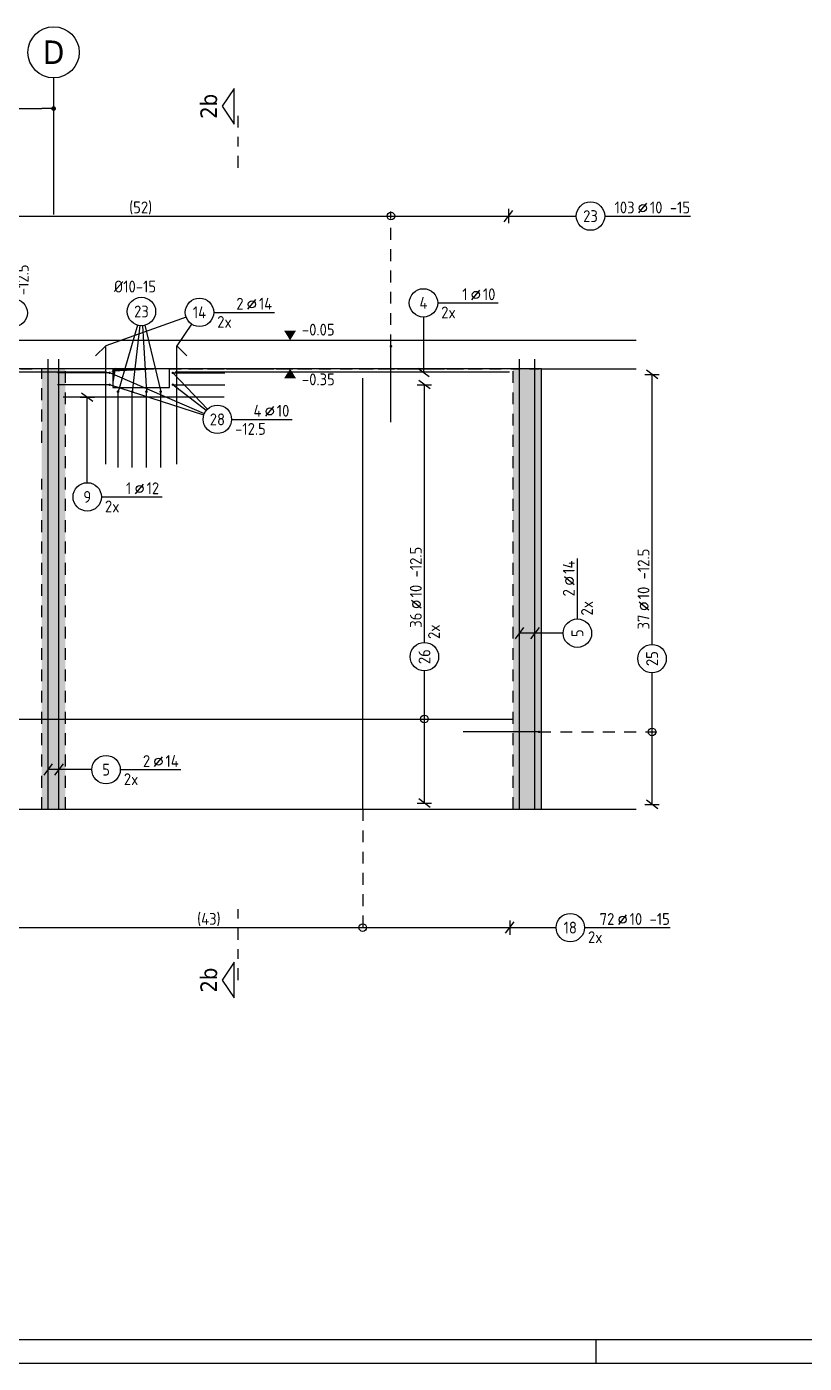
# Model space of a CAD drawing. Extents: x 40 to 141, y 46 to 89.
# Drawn here: x 55.4 to 63.6, y 46.05 to 60.17 of the extents above; entities that cross this region are included whole.
import ezdxf
from ezdxf.enums import TextEntityAlignment as Align

# ---------------------------------------------------------------- set-up
doc = ezdxf.new("R2010")
doc.units = 0
doc.header["$LTSCALE"] = 0.5
for name, pattern in [('AUSGEZOGEN', [1000.01, 1000, 0.01]), ('DASHDOTSMALL', [1.05, 0.5, -0.25, 0.05, -0.25]), ('DOT', [0.175, 0.05, -0.125]), ('HIDDEN', [0.375, 0.25, -0.125]), ('STRICHPUNKT2', [0.55, 0.25, -0.125, 0.05, -0.125]), ('VERDECKT', [0.375, 0.25, -0.125])]:
    doc.linetypes.add(name, pattern=pattern)
for name, color, linetype in [('ACHSEN', 7, 'Continuous'), ('AFU', 7, 'Continuous'), ('BETON', 7, 'Continuous'), ('DRUEBER', 7, 'Continuous'), ('grau_dunkel', 7, 'Continuous'), ('grau_mittel', 7, 'Continuous'), ('koten', 7, 'Continuous'), ('MASSE', 7, 'Continuous'), ('RAHMEN', 7, 'Continuous'), ('RND', 7, 'Continuous'), ('SCHNITTE', 7, 'Continuous'), ('SFP_Achsen', 7, 'Continuous'), ('TEXT', 7, 'Continuous'), ('VERDECKT', 7, 'Continuous')]:
    doc.layers.add(name, color=color, linetype=linetype)
doc.styles.add('helv', font='tahoma.ttf')
doc.styles.add('txt', font='isocp.shx')
doc.linetypes.add('AFU_50L', pattern='A,0.75,["/",Standard,S=0.2,R=0,X=-0.01,Y=-0.1],0.07,["/",Standard,S=0.2,R=0,X=-0.01,Y=-0.1],0.75', length=1.57)
doc.dimstyles.new('DOT_I', dxfattribs={"dimscale": 0.5, "dimtxt": 0.25, "dimasz": 0.25, "dimexe": 0.1, "dimexo": 0.3, "dimgap": 0.1, "dimtad": 1, "dimdec": 3, "dimzin": 3, "dimtxsty": 'txt', "dimblk": 'DOT', "dimblk1": 'DOT', "dimblk2": 'DOT', "dimsah": 1, "dimcen": 0.1, "dimse1": 1, "dimse2": 1, "dimazin": 0, "dimtfac": 1, "dimtdec": 4, "dimtix": 1, "dimtmove": 2, "dimatfit": 3, "dimfxl": 0, "dimtvp": 1, "dimtolj": 1, "dimtzin": 0, "dimarcsym": 0})

# ---------------------------------------------------------------- blocks, each defined once
blk = doc.blocks.new('DINA0')
at = {"layer": 'RAHMEN', "color": 5}
blk.add_line((2, 0.5), (118.4, 0.5), dxfattribs=at)
at = {"layer": 'RAHMEN', "color": 7}
blk.add_line((42.9, 0.5), (42.9, 0), dxfattribs=at)
at = {"layer": 'RAHMEN'}
blk.add_line((0, 0), (118.9, 0), dxfattribs=at)
blk = doc.blocks.new('OKRD_O')
at = {"color": 0, "linetype": 'ByBlock'}
blk.add_solid([(-0.125, 0.202), (0.125, 0.202), (0, 0)], dxfattribs=at)
at = {"color": 0, "linetype": 'ByBlock', "style": 'txt'}
blk.add_attdef('OKRD', (0.25, 0.1), '', height=0.25, dxfattribs=at)
blk = doc.blocks.new('OKRD_U')
at = {"color": 0, "linetype": 'ByBlock'}
blk.add_solid([(-0.125, -0.202), (0.125, -0.202), (0, 0)], dxfattribs=at)
at = {"color": 0, "linetype": 'ByBlock', "style": 'txt'}
blk.add_attdef('OKRD', (0.25, -0.35), '', height=0.25, dxfattribs=at)
blk = doc.blocks.new('lei_gre')
at = {"layer": 'RND', "color": 7, "linetype": 'Continuous'}
for p, q in [((-0.09, -0.12), (0.09, 0.12)), ((0, 0.15), (0, -0.15))]:
    blk.add_line(p, q, dxfattribs=at)
blk = doc.blocks.new('RND_LEI')
at = {"layer": 'RND', "color": 7, "linetype": 'Continuous'}
blk.add_line((1.022, 0.066), (1.19, 0.27), dxfattribs=at)
for centre, radius in [((0, 0), 0.3), ((1.106, 0.168), 0.075)]:
    blk.add_circle(centre, radius, dxfattribs=at)
at = {"layer": 'RND', "color": 7, "linetype": 'Continuous', "style": 'txt'}
blk.add_attdef('ANZ', text='', height=0.25, dxfattribs=at).set_placement((0.931, 0.057), align=Align.RIGHT)
for tag, p in [('DUM', (1.253, 0.057)), ('ABSTD', (1.674, 0.057)), ('POSTXT', (0.374, -0.327))]:
    blk.add_attdef(tag, p, '', height=0.25, dxfattribs=at)
blk.add_attdef('POSL', text='', height=0.25, dxfattribs=at).set_placement((0, 0), align=Align.MIDDLE)
blk = doc.blocks.new('RND_HIN')
at = {"layer": 'RND', "color": 7, "linetype": 'Continuous'}
blk.add_circle((0, 0), 0.3, dxfattribs=at)
at = {"layer": 'RND', "color": 7, "linetype": 'Continuous', "style": 'txt'}
blk.add_attdef('POSI', text='', height=0.25, dxfattribs=at).set_placement((0, 0), align=Align.MIDDLE)
blk = doc.blocks.new('DOT')
at = {"layer": 'MASSE', "color": 7, "linetype": 'Continuous'}
for p, q in [((0, 0), (-1, 0)), ((0, 0.54), (0, -0.54))]:
    blk.add_line(p, q, dxfattribs=at)
at = {"layer": 'MASSE', "color": 7, "linetype": 'Continuous', "const_width": 0.2}
blk.add_lwpolyline([(-0.1, 0, 1), (0.1, 0, 1)], format="xyb", close=True, dxfattribs=at)
blk = doc.blocks.new('*D41')
at = {"layer": 'DEFPOINTS', "color": 0, "linetype": 'AUSGEZOGEN', "transparency": 16777216}
for p in [(52.531, 59.303), (55.681, 59.303), (55.681, 59.303)]:
    blk.add_point(p, dxfattribs=at)
at = {"layer": 'MASSE', "color": 0, "linetype": 'AUSGEZOGEN', "lineweight": -2, "transparency": 16777216}
blk.add_line((52.656, 59.303), (55.556, 59.303), dxfattribs=at)
at = {"layer": 'MASSE', "color": 0, "linetype": 'AUSGEZOGEN', "lineweight": -2, "transparency": 16777216, "xscale": 0.125, "yscale": 0.125, "zscale": 0.125, "rotation": 180}
blk.add_blockref('DOT', (52.531, 59.303), dxfattribs=at)
at = {"layer": 'MASSE', "color": 0, "linetype": 'AUSGEZOGEN', "lineweight": -2, "transparency": 16777216, "xscale": 0.125, "yscale": 0.125, "zscale": 0.125}
blk.add_blockref('DOT', (55.681, 59.303), dxfattribs=at)
at = {"layer": 'MASSE', "color": 0, "linetype": 'AUSGEZOGEN', "transparency": 16777216, "insert": (54.106, 59.415), "char_height": 0.125, "attachment_point": 5, "style": 'txt'}
blk.add_mtext('\\A1;315', dxfattribs=at)
blk = doc.blocks.new('SCHN-2')
at = {"layer": 'SCHNITTE', "color": 6, "linetype": 'Continuous'}
blk.add_lwpolyline([(0.378, 0.088), (0, 0.34), (-0.378, 0.088)], close=True, dxfattribs=at)
at = {"layer": 'SCHNITTE', "color": 1, "linetype": 'DASHDOTSMALL', "style": 'helv'}
blk.add_attdef('SCHN-2', text='', height=0.35, dxfattribs=at).set_placement((0, 0.45), align=Align.CENTER)

msp = doc.modelspace()

# ---------------------------------------------------------------- linework, layer by layer
at = {"layer": 'ACHSEN', "color": 140, "linetype": 'AUSGEZOGEN'}
msp.add_line((55.6809, 59.6265), (55.6809, 58.1837), dxfattribs=at)
at = {"layer": 'AFU', "color": 8, "linetype": 'AFU_50L'}
for p, q in [((56.3059, 56.5562), (54.2058, 56.5562)), ((60.8309, 56.5562), (56.9059, 56.5562)), ((47.3409, 51.9062), (60.8309, 51.9062))]:
    msp.add_line(p, q, dxfattribs=at)
at = {"layer": 'BETON', "color": 6, "linetype": 'AUSGEZOGEN'}
for p, q in [((53.8559, 56.8562), (61.8309, 56.8562)), ((60.8309, 51.9062), (60.8309, 56.5562)), ((60.8309, 56.5562), (61.8309, 56.5562)), ((60.8309, 51.9062), (61.8309, 51.9062))]:
    msp.add_line(p, q, dxfattribs=at)
msp.add_lwpolyline([(56.3059, 56.5562), (56.3059, 56.3562), (56.9059, 56.3562), (56.9059, 56.5562)], close=True, dxfattribs=at)
at = {"layer": 'DRUEBER', "color": 7, "linetype": 'DOT'}
for p, q in [((56.3059, 56.5562), (54.2058, 56.5562)), ((56.9059, 56.5562), (60.8309, 56.5562))]:
    msp.add_line(p, q, dxfattribs=at)
at = {"layer": 'grau_dunkel', "color": 21}
msp.add_lwpolyline([(56.3059, 56.3562, 0, 0.0326, 0), (56.3222, 56.5549, 0, 0, 0), (56.3063, 56.5414, 0.0297, 0, 0), (56.9059, 56.5562, 0, 0, 0)], format="xyseb", dxfattribs=at)
at = {"layer": 'grau_mittel', "color": 61}
for points in [[(55.5559, 56.5562), (55.8059, 56.5562), (55.5559, 51.9062), (55.8059, 51.9062)], [(60.5309, 56.5562), (60.8309, 56.5562), (60.5309, 51.9062), (60.8309, 51.9062)]]:
    msp.add_solid(points, dxfattribs=at)
at = {"layer": 'RND', "color": 7, "linetype": 'AUSGEZOGEN'}
for p, q in [((52.7178, 58.1679), (60.4824, 58.1679)), ((60.4824, 58.1679), (61.198, 58.1679)), ((61.498, 58.1679), (62.4042, 58.1679)), ((59.7349, 57.2513), (60.3749, 57.2513)), ((57.3709, 57.1515), (58.0109, 57.1515)), ((61.9981, 53.6449), (61.9981, 56.495)), ((59.5951, 53.6652), (59.5951, 56.387)), ((57.5599, 56.0213), (58.1999, 56.0213)), ((56.186, 55.2025), (56.826, 55.2025)), ((61.21, 53.9132), (61.21, 54.5532)), ((59.5951, 51.9685), (59.5951, 53.3652)), ((61.9981, 51.9541), (61.9981, 53.3449)), ((56.385, 52.3223), (57.025, 52.3223)), ((54.1421, 50.6542), (60.4971, 50.6542)), ((60.4971, 50.6542), (60.9844, 50.6542)), ((61.2844, 50.6542), (62.1906, 50.6542))]:
    msp.add_line(p, q, dxfattribs=at)
at = {"layer": 'RND', "color": 102, "linetype": 'VERDECKT'}
for p, q in [((59.2414, 56.7932), (59.2414, 58.2179)), ((60.8047, 52.7201), (62.0481, 52.7201)), ((58.9442, 51.9062), (58.9442, 50.6042))]:
    msp.add_line(p, q, dxfattribs=at)
at = {"layer": 'RND', "color": 102, "linetype": 'AUSGEZOGEN'}
for p, q in [((57.0796, 57.1011), (56.2306, 56.7988)), ((57.1366, 57.0274), (56.9812, 56.7988)), ((59.5849, 57.1013), (59.5849, 56.5181)), ((56.5663, 57.0166), (56.3613, 56.3137)), ((56.5912, 57.0116), (56.5113, 56.3137)), ((56.6176, 57.0109), (56.6613, 56.3137)), ((56.6432, 57.0147), (56.8113, 56.3137)), ((57.2722, 56.0808), (56.2728, 56.5126)), ((57.3061, 56.1296), (56.939, 56.5126)), ((57.2671, 56.0673), (56.2728, 56.3876)), ((57.2915, 56.1134), (56.939, 56.3876)), ((56.036, 55.3525), (56.036, 56.2543)), ((61.06, 53.7632), (60.5971, 53.7632)), ((56.085, 52.3223), (55.6221, 52.3223))]:
    msp.add_line(p, q, dxfattribs=at)
at = {"layer": 'RND', "color": 1, "linetype": 'AUSGEZOGEN'}
for points in [[(56.2306, 55.5488), (56.2306, 56.7988), (56.1245, 56.6927)], [(56.9812, 55.5488), (56.9812, 56.7988), (57.0873, 56.6927)], [(59.2414, 55.9932), (59.2414, 56.7932)], [(55.6221, 51.9062), (55.6221, 56.6562)], [(55.7354, 51.9062), (55.7354, 56.6562)], [(60.5971, 51.9062), (60.5971, 56.6562)], [(60.7604, 51.9062), (60.7604, 56.6562)], [(56.2378, 56.5181), (53.6425, 56.5181)], [(56.2728, 56.5126), (55.7228, 56.5126)], [(56.939, 56.5126), (57.489, 56.5126)], [(60.4925, 56.5181), (56.9647, 56.5181)], [(58.9442, 51.9062), (58.9442, 56.4562)], [(56.2728, 56.3876), (55.7228, 56.3876)], [(56.939, 56.3876), (57.489, 56.3876)], [(57.4806, 56.2543), (55.7806, 56.2543)], [(56.3613, 55.5137), (56.3613, 56.3137)], [(56.5113, 55.5137), (56.5113, 56.3137)], [(56.6613, 55.5137), (56.6613, 56.3137)], [(56.8113, 55.5137), (56.8113, 56.3137)], [(47.3809, 52.8571), (60.5309, 52.8571)], [(60.8047, 52.7201), (60.0047, 52.7201)]]:
    msp.add_lwpolyline(points, dxfattribs=at)
at = {"layer": 'RND', "color": 7, "linetype": 'AUSGEZOGEN'}
for points, const_width in [([(59.2344, 56.7932, 1), (59.2484, 56.7932, 1)], 0.014), ([(56.2728, 56.5063, 1), (56.2728, 56.5188, 1)], 0.0125), ([(56.939, 56.5063, -1), (56.939, 56.5188, -1)], 0.0125), ([(56.2728, 56.3813, 1), (56.2728, 56.3938, 1)], 0.0125), ([(56.3543, 56.3137, 1), (56.3683, 56.3137, 1)], 0.014), ([(56.5043, 56.3137, 1), (56.5183, 56.3137, 1)], 0.014), ([(56.6543, 56.3137, 1), (56.6683, 56.3137, 1)], 0.014), ([(56.8043, 56.3137, 1), (56.8183, 56.3137, 1)], 0.014), ([(56.939, 56.3813, -1), (56.939, 56.3938, -1)], 0.0125), ([(60.8109, 52.7201, 1), (60.7984, 52.7201, 1)], 0.0125)]:
    msp.add_lwpolyline(points, format="xyb", close=True, dxfattribs=dict(at, const_width=const_width))
for centre in [(59.2414, 58.1679), (59.5951, 52.8571), (61.9981, 52.7201), (58.9442, 50.6542)]:
    msp.add_circle(centre, 0.04, dxfattribs=at)
at = {"layer": 'SCHNITTE', "color": 6, "linetype": 'STRICHPUNKT2'}
for p, q in [((57.6307, 58.6782), (57.6307, 59.3271)), ((57.6307, 50.1), (57.6307, 50.8901))]:
    msp.add_line(p, q, dxfattribs=at)
at = {"layer": 'SFP_Achsen', "color": 7, "linetype": 'AUSGEZOGEN'}
msp.add_circle((55.6809, 59.897), 0.2705, dxfattribs=at)
at = {"layer": 'VERDECKT', "color": 7, "linetype": 'VERDECKT'}
for p, q in [((54.2058, 56.5562), (55.5559, 56.5562)), ((55.5559, 55.7743), (55.5559, 56.5562)), ((55.8059, 51.9062), (55.8059, 56.5562)), ((60.5309, 51.9062), (60.5309, 56.5562)), ((55.5559, 51.9062), (55.5559, 55.3927))]:
    msp.add_line(p, q, dxfattribs=at)
at = {"layer": 'VERDECKT', "color": 7, "linetype": 'HIDDEN'}
for p, q in [((56.3059, 56.5562), (55.8059, 56.5562)), ((56.9059, 56.5562), (60.5309, 56.5562))]:
    msp.add_line(p, q, dxfattribs=at)

# ---------------------------------------------------------------- block references
at = {"layer": 'koten', "color": 7, "linetype": 'AUSGEZOGEN', "xscale": 0.5, "yscale": 0.5, "zscale": 0.5}
for name, p, values in [('OKRD_O', (58.177, 56.8562), {'OKRD': '-0.05'}), ('OKRD_U', (58.177, 56.5562), {'OKRD': '-0.35'})]:
    msp.add_blockref(name, p, dxfattribs=at).add_auto_attribs(values)
at = {"layer": 'RAHMEN', "color": 7, "linetype": 'AUSGEZOGEN', "xscale": 0.5, "yscale": 0.5, "zscale": 0.5}
msp.add_blockref('DINA0', (39.9553, 46.0537), dxfattribs=at)
at = {"layer": 'RND', "color": 7, "linetype": 'AUSGEZOGEN', "xscale": 0.5, "yscale": 0.5, "zscale": 0.5}
for name, p, values in [('RND_LEI', (61.348, 58.1679), {'POSL': '23', 'DUM': '10', 'ANZ': '103', 'ABSTD': '-15'}), ('RND_HIN', (56.6082, 57.1606), {'POSI': '23'}), ('RND_LEI', (57.2209, 57.1515), {'POSL': '14', 'DUM': '14', 'ANZ': '2', 'POSTXT': '2x'}), ('RND_LEI', (59.5849, 57.2513), {'POSL': '4', 'DUM': '10', 'ANZ': '1', 'POSTXT': '2x'}), ('RND_LEI', (57.4099, 56.0213), {'POSL': '28', 'DUM': '10', 'ANZ': '4', 'POSTXT': '-12.5'}), ('RND_LEI', (56.036, 55.2025), {'POSL': '9', 'DUM': '12', 'ANZ': '1', 'POSTXT': '2x'}), ('RND_LEI', (56.235, 52.3223), {'POSL': '5', 'DUM': '14', 'ANZ': '2', 'POSTXT': '2x'}), ('RND_LEI', (61.1344, 50.6542), {'POSL': '18', 'DUM': '10', 'ANZ': '72', 'ABSTD': '-15', 'POSTXT': '2x'})]:
    msp.add_blockref(name, p, dxfattribs=at).add_auto_attribs(values)
for p in [(60.4824, 58.1679), (60.4971, 50.6542)]:
    msp.add_blockref('lei_gre', p, dxfattribs=at)
at = {"layer": 'RND', "color": 7, "linetype": 'AUSGEZOGEN', "xscale": 0.5, "yscale": 0.5, "zscale": 0.5, "rotation": 90}
for p, values in [((55.2538, 57.1457), {'POSL': '28', 'DUM': '10', 'ANZ': '3', 'POSTXT': '-12.5'}), ((59.5951, 53.5152), {'POSL': '26', 'DUM': '10', 'ANZ': '36', 'ABSTD': '-12.5', 'POSTXT': '2x'}), ((61.9981, 53.4949), {'POSL': '25', 'DUM': '10', 'ANZ': '37', 'ABSTD': '-12.5'}), ((61.21, 53.7632), {'POSL': '5', 'DUM': '14', 'ANZ': '2', 'POSTXT': '2x'})]:
    msp.add_blockref('RND_LEI', p, dxfattribs=at).add_auto_attribs(values)
at = {"layer": 'RND', "color": 102, "linetype": 'AUSGEZOGEN', "xscale": 0.5, "yscale": 0.5, "zscale": 0.5}
for p, rotation in [((59.5849, 56.5181), 270), ((56.036, 56.2543), 90), ((60.5971, 53.7632), 180), ((60.7604, 53.7632), 180), ((55.6221, 52.3223), 180), ((55.7354, 52.3223), 180)]:
    msp.add_blockref('lei_gre', p, dxfattribs=dict(at, rotation=rotation))
at = {"layer": 'RND', "color": 7, "linetype": 'AUSGEZOGEN', "xscale": 0.5, "yscale": 0.5, "zscale": 0.5, "rotation": 90}
for p in [(61.9981, 56.495), (59.5951, 56.387), (59.5951, 51.9685), (61.9981, 51.9541)]:
    msp.add_blockref('lei_gre', p, dxfattribs=at)
at = {"layer": 'SCHNITTE', "color": 6, "linetype": 'STRICHPUNKT2', "xscale": 0.5, "yscale": 0.5, "zscale": 0.5, "rotation": 90}
for p in [(57.6307, 59.3271), (57.6307, 50.1)]:
    msp.add_blockref('SCHN-2', p, dxfattribs=at).add_auto_attribs({'SCHN-2': '2b'})

# ---------------------------------------------------------------- texts
at = {"layer": 'RND', "color": 7, "linetype": 'AUSGEZOGEN', "style": 'txt'}
for s, p in [('(52)', (56.6001, 58.2604)), ('(43)', (57.3196, 50.7467))]:
    msp.add_text(s, height=0.125, dxfattribs=at).set_placement(p, align=Align.MIDDLE)
at = {"layer": 'SFP_Achsen', "color": 6, "linetype": 'AUSGEZOGEN', "style": 'helv'}
msp.add_text('D', height=0.25, dxfattribs=at).set_placement((55.5669, 59.7726))
at = {"layer": 'TEXT', "color": 7, "linetype": 'AUSGEZOGEN', "style": 'txt'}
msp.add_text('%%C10-15', height=0.125, dxfattribs=at).set_placement((56.3182, 57.3613))

# ---------------------------------------------------------------- dimensions: what is measured, and where the dimension line sits
at = {"layer": 'MASSE', "color": 7, "linetype": 'AUSGEZOGEN'}
dim = msp.add_linear_dim(base=(55.6809, 59.3029), p1=(52.5309, 59.3029), p2=(55.6809, 59.3029), dimstyle='DOT_I', override={"dimdec": 0, "dimlfac": 100}, dxfattribs=at)
dim.commit()
dim.dimension.update_dxf_attribs({"geometry": '*D41', "text_midpoint": (54.1059, 59.4154)})

doc.saveas('drawing.dxf')
